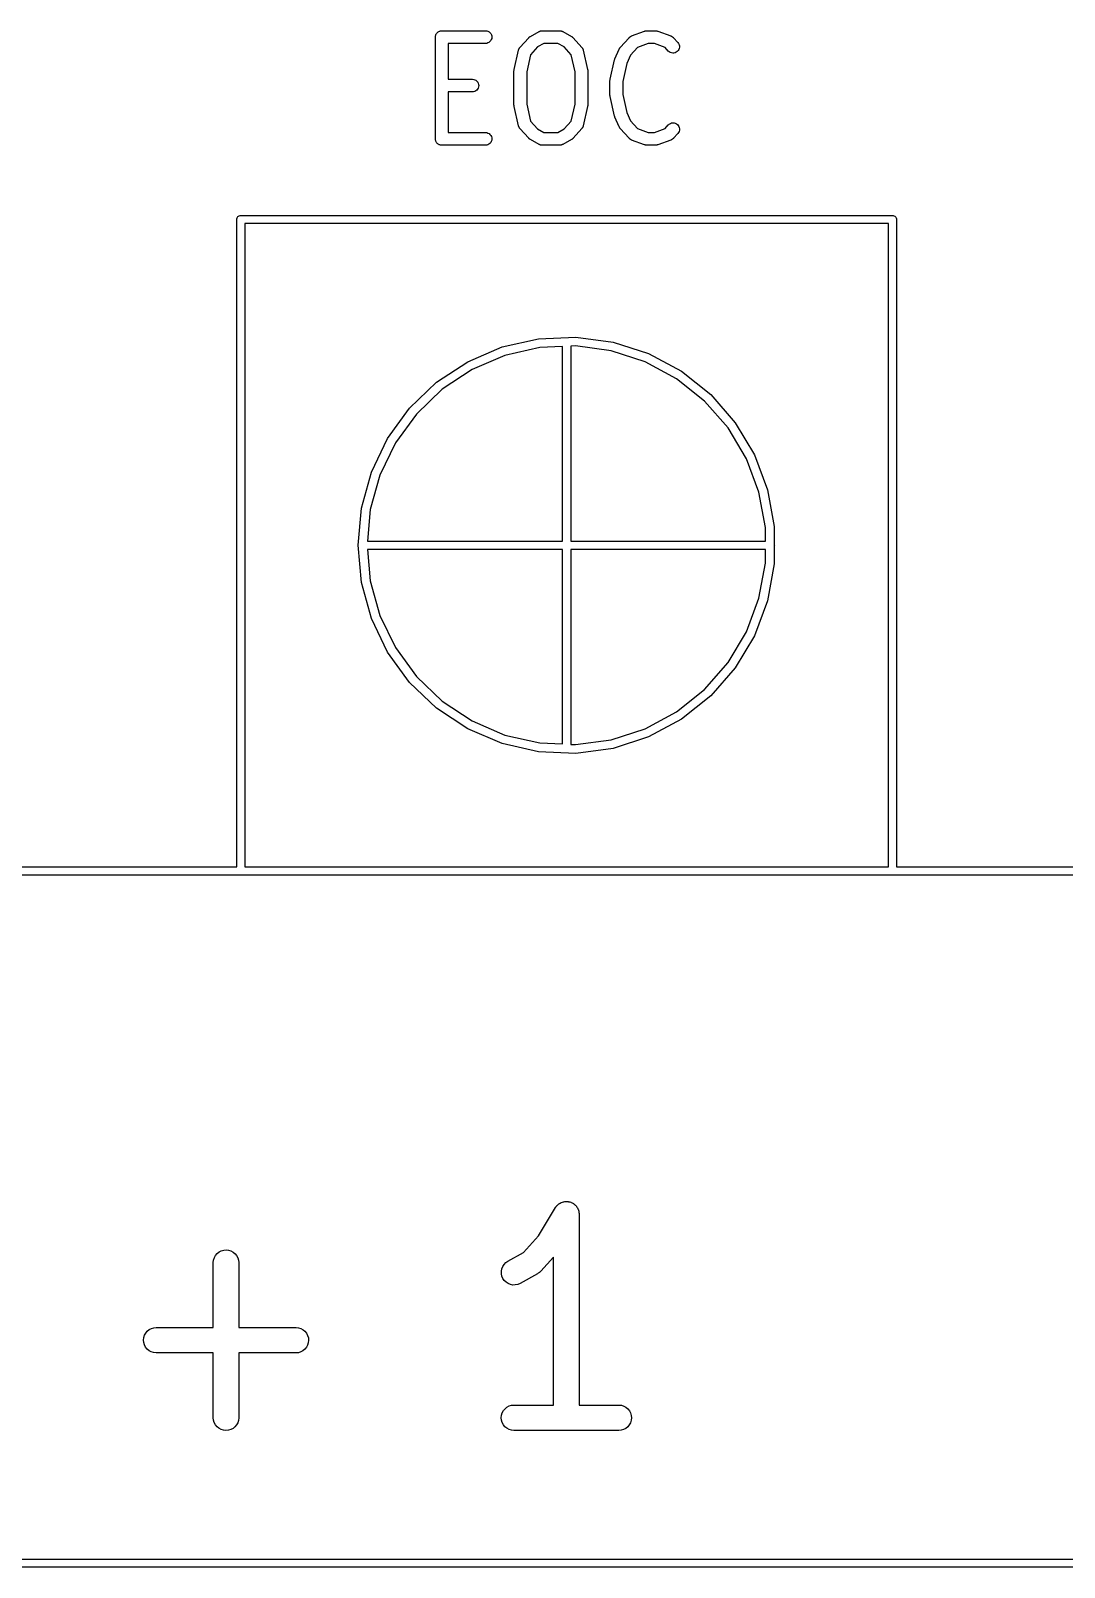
# Model space of a CAD drawing. Extents: x 17 to 118, y -205 to -5.
# Drawn here: x 66.76 to 92.14, y -204.78 to -167.04 of the extents above; entities that cross this region are included whole.
import ezdxf

# ---------------------------------------------------------------- set-up
doc = ezdxf.new("R2010")
doc.units = 0
doc.layers.add('BLACK', color=7, linetype='CONTINUOUS')

msp = doc.modelspace()

# ---------------------------------------------------------------- linework, layer by layer
at = {"layer": 'BLACK', "linetype": 'CONTINUOUS'}
for p, q in [((76.7017, -167.184), (76.7032, -167.17)), ((76.7032, -167.17), (76.7034, -167.169)), ((76.7034, -167.169), (76.7035, -167.169)), ((76.7035, -167.169), (76.7079, -167.155)), ((76.7079, -167.155), (76.7123, -167.141)), ((76.7123, -167.141), (76.7125, -167.14)), ((76.7125, -167.14), (76.7127, -167.14)), ((76.7127, -167.14), (76.7198, -167.127)), ((76.7198, -167.127), (76.7268, -167.114)), ((76.7268, -167.114), (76.7271, -167.113)), ((76.7271, -167.113), (76.7274, -167.113)), ((76.7274, -167.113), (76.7368, -167.102)), ((76.7368, -167.102), (76.7462, -167.09)), ((76.7462, -167.09), (76.7466, -167.09)), ((76.7466, -167.09), (76.747, -167.09)), ((76.747, -167.09), (76.7584, -167.08)), ((76.7584, -167.08), (76.7698, -167.071)), ((76.7698, -167.071), (76.7703, -167.071)), ((76.7703, -167.071), (76.7708, -167.07)), ((76.7708, -167.07), (76.7838, -167.064)), ((76.7838, -167.064), (76.7968, -167.057)), ((76.7968, -167.057), (76.7973, -167.057)), ((76.7973, -167.057), (76.7978, -167.056)), ((76.7978, -167.056), (76.8119, -167.052)), ((76.8119, -167.052), (76.826, -167.048)), ((76.826, -167.048), (76.8265, -167.048)), ((76.8265, -167.048), (76.827, -167.048)), ((76.827, -167.048), (76.8416, -167.046)), ((76.8416, -167.046), (76.8563, -167.045)), ((76.8563, -167.045), (77.9277, -167.045)), ((77.9277, -167.045), (77.9299, -167.045)), ((77.9299, -167.045), (77.9602, -167.048)), ((77.9602, -167.048), (77.9893, -167.058)), ((77.9893, -167.058), (78.016, -167.072)), ((78.016, -167.072), (78.0394, -167.092)), ((78.0394, -167.092), (78.0585, -167.116)), ((78.0585, -167.116), (78.0726, -167.143)), ((78.0726, -167.143), (78.0812, -167.172)), ((78.0812, -167.172), (78.084, -167.202)), ((79.0304, -167.184), (79.2447, -167.065)), ((79.2447, -167.065), (79.2466, -167.064)), ((79.2466, -167.064), (79.254, -167.061)), ((79.254, -167.061), (79.2611, -167.057)), ((79.2611, -167.057), (79.268, -167.055)), ((79.268, -167.055), (79.2748, -167.052)), ((79.2748, -167.052), (79.2826, -167.05)), ((79.2826, -167.05), (79.2902, -167.048)), ((79.2902, -167.048), (79.2975, -167.047)), ((79.2975, -167.047), (79.3047, -167.046)), ((79.3047, -167.046), (79.3126, -167.046)), ((79.3126, -167.046), (79.3206, -167.045)), ((79.3206, -167.045), (79.7492, -167.045)), ((79.7492, -167.045), (79.7513, -167.045)), ((79.7513, -167.045), (79.7593, -167.046)), ((79.7593, -167.046), (79.7673, -167.046)), ((79.7673, -167.046), (79.7744, -167.048)), ((79.7744, -167.048), (79.7817, -167.048)), ((79.7817, -167.048), (79.7893, -167.051)), ((79.7893, -167.051), (79.7971, -167.053)), ((79.7971, -167.053), (79.8038, -167.055)), ((79.8038, -167.055), (79.8107, -167.058)), ((79.8107, -167.058), (79.8177, -167.061)), ((79.8177, -167.061), (79.825, -167.065)), ((79.825, -167.065), (80.0393, -167.184)), ((81.5108, -167.176), (81.5163, -167.174)), ((81.5163, -167.174), (81.8378, -167.055)), ((81.8378, -167.055), (81.8398, -167.054)), ((81.8398, -167.054), (81.8508, -167.051)), ((81.8508, -167.051), (81.8617, -167.048)), ((81.8617, -167.048), (81.8656, -167.048)), ((81.8656, -167.048), (81.8694, -167.047)), ((81.8694, -167.047), (81.8807, -167.046)), ((81.8807, -167.046), (81.892, -167.045)), ((81.892, -167.045), (82.1063, -167.045)), ((82.1063, -167.045), (82.1085, -167.045)), ((82.1085, -167.045), (82.1198, -167.046)), ((82.1198, -167.046), (82.1311, -167.047)), ((82.1311, -167.047), (82.1349, -167.048)), ((82.1349, -167.048), (82.1388, -167.048)), ((82.1388, -167.048), (82.1496, -167.052)), ((82.1496, -167.052), (82.1606, -167.055)), ((82.1606, -167.055), (82.482, -167.174)), ((82.482, -167.174), (82.484, -167.175)), ((76.7001, -167.199), (76.7017, -167.184)), ((76.7001, -167.2), (76.7001, -167.199)), ((76.7001, -167.201), (76.7001, -167.2)), ((76.7001, -167.2), (76.7001, -167.2)), ((76.7001, -167.2), (76.7001, -167.2)), ((76.7001, -169.701), (76.7001, -167.201)), ((77.9277, -167.357), (77.0126, -167.357)), ((77.0126, -167.357), (77.0126, -168.235)), ((77.9581, -167.355), (77.9277, -167.357)), ((77.9873, -167.346), (77.9581, -167.355)), ((78.0142, -167.331), (77.9873, -167.346)), ((78.0378, -167.312), (78.0142, -167.331)), ((78.0573, -167.289), (78.0378, -167.312)), ((78.0718, -167.262), (78.0573, -167.289)), ((78.0808, -167.233), (78.0718, -167.262)), ((78.084, -167.202), (78.0808, -167.233)), ((78.6324, -168), (78.7396, -167.524)), ((78.7396, -167.524), (78.7401, -167.522)), ((78.7401, -167.522), (78.7428, -167.514)), ((78.7428, -167.514), (78.7448, -167.506)), ((78.7448, -167.506), (78.7478, -167.5)), ((78.7478, -167.5), (78.75, -167.493)), ((78.75, -167.493), (78.7542, -167.486)), ((78.7542, -167.486), (78.7578, -167.478)), ((78.7578, -167.478), (78.7619, -167.473)), ((78.7619, -167.473), (78.7654, -167.467)), ((78.7654, -167.467), (78.7709, -167.461)), ((78.7709, -167.461), (78.7759, -167.454)), ((78.7759, -167.454), (78.9902, -167.216)), ((78.9902, -167.216), (78.9916, -167.214)), ((78.9916, -167.214), (78.9987, -167.208)), ((78.9987, -167.208), (79.0053, -167.201)), ((79.0053, -167.201), (79.0101, -167.198)), ((79.0101, -167.198), (79.0144, -167.194)), ((79.0144, -167.194), (79.0226, -167.189)), ((79.0226, -167.189), (79.0304, -167.184)), ((79.205, -167.444), (79.0355, -167.633)), ((79.3611, -167.357), (79.205, -167.444)), ((79.7087, -167.357), (79.3611, -167.357)), ((79.8648, -167.444), (79.7087, -167.357)), ((80.0343, -167.633), (79.8648, -167.444)), ((80.0393, -167.184), (80.0412, -167.185)), ((80.0412, -167.185), (80.049, -167.19)), ((80.049, -167.19), (80.0571, -167.195)), ((80.0571, -167.195), (80.0614, -167.199)), ((80.0614, -167.199), (80.0661, -167.202)), ((80.0661, -167.202), (80.0726, -167.209)), ((80.0726, -167.209), (80.0796, -167.216)), ((80.0796, -167.216), (80.2939, -167.454)), ((80.2939, -167.454), (80.2953, -167.455)), ((80.2953, -167.455), (80.3002, -167.462)), ((80.3002, -167.462), (80.3056, -167.469)), ((80.3056, -167.469), (80.309, -167.475)), ((80.309, -167.475), (80.3131, -167.48)), ((80.3131, -167.48), (80.3165, -167.488)), ((80.3165, -167.488), (80.3206, -167.495)), ((80.3206, -167.495), (80.3228, -167.502)), ((80.3228, -167.502), (80.3257, -167.508)), ((80.3257, -167.508), (80.3276, -167.516)), ((80.3276, -167.516), (80.3302, -167.524)), ((80.3302, -167.524), (80.4373, -168)), ((81.1067, -167.732), (81.2138, -167.494)), ((81.2138, -167.494), (81.2147, -167.492)), ((81.2147, -167.492), (81.2187, -167.486)), ((81.2187, -167.486), (81.2221, -167.478)), ((81.2221, -167.478), (81.2265, -167.472)), ((81.2265, -167.472), (81.2303, -167.466)), ((81.2303, -167.466), (81.2355, -167.46)), ((81.2355, -167.46), (81.2402, -167.454)), ((81.2402, -167.454), (81.4545, -167.216)), ((81.4545, -167.216), (81.4559, -167.214)), ((81.4559, -167.214), (81.4605, -167.21)), ((81.4605, -167.21), (81.4646, -167.205)), ((81.4646, -167.205), (81.4719, -167.2)), ((81.4719, -167.2), (81.4787, -167.194)), ((81.4787, -167.194), (81.484, -167.191)), ((81.484, -167.191), (81.4889, -167.187)), ((81.661, -167.453), (81.4888, -167.645)), ((81.4889, -167.187), (81.4971, -167.183)), ((81.4971, -167.183), (81.505, -167.178)), ((81.505, -167.178), (81.5108, -167.176)), ((81.92, -167.357), (81.661, -167.453)), ((82.0783, -167.357), (81.92, -167.357)), ((82.3374, -167.453), (82.0783, -167.357)), ((82.4187, -167.544), (82.3374, -167.453)), ((82.4413, -167.564), (82.4187, -167.544)), ((82.484, -167.175), (82.4895, -167.177)), ((82.4895, -167.177), (82.4953, -167.179)), ((82.4953, -167.179), (82.5031, -167.184)), ((82.5031, -167.184), (82.5113, -167.188)), ((82.5113, -167.188), (82.5161, -167.192)), ((82.5161, -167.192), (82.5214, -167.195)), ((82.5214, -167.195), (82.5281, -167.201)), ((82.5281, -167.201), (82.5353, -167.207)), ((82.5353, -167.207), (82.5394, -167.212)), ((82.5394, -167.212), (82.5439, -167.216)), ((82.5439, -167.216), (82.651, -167.335)), ((82.6593, -167.534), (82.6386, -167.556)), ((82.651, -167.335), (82.6525, -167.336)), ((82.6525, -167.336), (82.6702, -167.361)), ((82.6753, -167.508), (82.6593, -167.534)), ((82.6702, -167.361), (82.6828, -167.389)), ((82.6859, -167.479), (82.6753, -167.508)), ((82.6828, -167.389), (82.6898, -167.419)), ((82.6908, -167.449), (82.6859, -167.479)), ((82.6898, -167.419), (82.6908, -167.449)), ((79.0355, -167.633), (78.9411, -168.052)), ((80.1286, -168.052), (80.0343, -167.633)), ((80.9896, -168.238), (81.0967, -167.762)), ((81.0967, -167.762), (81.0969, -167.761)), ((81.0969, -167.761), (81.0972, -167.76)), ((81.0969, -167.761), (81.0969, -167.761)), ((81.0969, -167.761), (81.0969, -167.761)), ((81.0972, -167.76), (81.102, -167.746)), ((81.102, -167.746), (81.1067, -167.732)), ((81.3981, -167.846), (81.2983, -168.29)), ((81.4888, -167.645), (81.3981, -167.846)), ((82.4673, -167.58), (82.4413, -167.564)), ((82.496, -167.591), (82.4673, -167.58)), ((82.5261, -167.595), (82.496, -167.591)), ((82.5566, -167.594), (82.5261, -167.595)), ((82.5862, -167.587), (82.5566, -167.594)), ((82.6139, -167.574), (82.5862, -167.587)), ((82.6386, -167.556), (82.6139, -167.574)), ((77.0126, -168.235), (77.6063, -168.235)), ((77.6063, -168.235), (77.6085, -168.235)), ((77.6085, -168.235), (77.6388, -168.239)), ((77.6388, -168.239), (77.6679, -168.248)), ((77.6679, -168.248), (77.6946, -168.263)), ((77.6946, -168.263), (77.7179, -168.282)), ((77.7179, -168.282), (77.7371, -168.306)), ((77.7371, -168.306), (77.7512, -168.333)), ((78.6286, -168.032), (78.6287, -168.031)), ((78.6286, -168.035), (78.6286, -168.032)), ((78.6286, -168.868), (78.6286, -168.035)), ((78.6287, -168.031), (78.6304, -168.016)), ((78.6287, -168.031), (78.6287, -168.031)), ((78.6304, -168.016), (78.632, -168.002)), ((78.632, -168.002), (78.6323, -168.001)), ((78.6323, -168.001), (78.6324, -168)), ((78.9411, -168.052), (78.9411, -168.851)), ((80.1286, -168.851), (80.1286, -168.052)), ((80.4373, -168), (80.4378, -168.002)), ((80.4378, -168.002), (80.4379, -168.003)), ((80.4379, -168.003), (80.4382, -168.004)), ((80.4382, -168.004), (80.4396, -168.018)), ((80.4396, -168.018), (80.4411, -168.033)), ((80.4411, -168.033), (80.441, -168.034)), ((80.441, -168.034), (80.4411, -168.035)), ((80.4411, -168.035), (80.4411, -168.868)), ((80.9858, -168.269), (80.9876, -168.254)), ((80.9859, -168.27), (80.9858, -168.269)), ((80.9858, -168.273), (80.9858, -168.27)), ((80.9858, -168.27), (80.9859, -168.27)), ((80.9858, -168.63), (80.9858, -168.273)), ((80.9876, -168.254), (80.9892, -168.24)), ((80.9892, -168.24), (80.9895, -168.239)), ((80.9895, -168.239), (80.9896, -168.238)), ((81.2983, -168.29), (81.2983, -168.612)), ((77.6063, -168.548), (77.0126, -168.548)), ((77.0126, -168.548), (77.0126, -169.545)), ((77.6367, -168.545), (77.6063, -168.548)), ((77.6659, -168.536), (77.6367, -168.545)), ((77.6928, -168.522), (77.6659, -168.536)), ((77.7164, -168.503), (77.6928, -168.522)), ((77.7358, -168.479), (77.7164, -168.503)), ((77.7503, -168.452), (77.7358, -168.479)), ((77.7594, -168.423), (77.7503, -168.452)), ((77.7512, -168.333), (77.7598, -168.362)), ((77.7626, -168.393), (77.7594, -168.423)), ((77.7598, -168.362), (77.7626, -168.393)), ((80.9859, -168.631), (80.9858, -168.63)), ((80.9858, -168.632), (80.9859, -168.631)), ((80.9874, -168.646), (80.9858, -168.632)), ((80.9887, -168.66), (80.9874, -168.646)), ((80.989, -168.661), (80.9887, -168.66)), ((80.9891, -168.662), (80.989, -168.661)), ((80.9896, -168.664), (80.9891, -168.662)), ((81.0967, -169.14), (80.9896, -168.664)), ((81.2983, -168.612), (81.3981, -169.056)), ((78.6287, -168.869), (78.6286, -168.868)), ((78.6286, -168.87), (78.6287, -168.869)), ((78.6302, -168.884), (78.6286, -168.87)), ((78.6316, -168.898), (78.6302, -168.884)), ((78.6319, -168.899), (78.6316, -168.898)), ((78.632, -168.9), (78.6319, -168.899)), ((78.6324, -168.902), (78.632, -168.9)), ((78.7396, -169.378), (78.6324, -168.902)), ((78.9411, -168.851), (79.0355, -169.27)), ((80.0343, -169.27), (80.1286, -168.851)), ((80.4373, -168.902), (80.3302, -169.378)), ((80.4374, -168.901), (80.4373, -168.902)), ((80.4377, -168.9), (80.4374, -168.901)), ((80.4393, -168.886), (80.4377, -168.9)), ((80.4411, -168.872), (80.4393, -168.886)), ((80.4411, -168.87), (80.441, -168.871)), ((80.441, -168.871), (80.4411, -168.872)), ((80.4411, -168.868), (80.4411, -168.87)), ((81.3981, -169.056), (81.4888, -169.258)), ((78.7422, -169.386), (78.7396, -169.378)), ((78.7441, -169.394), (78.7422, -169.386)), ((78.747, -169.401), (78.7441, -169.394)), ((78.7491, -169.407), (78.747, -169.401)), ((78.7532, -169.415), (78.7491, -169.407)), ((78.7567, -169.422), (78.7532, -169.415)), ((78.7607, -169.428), (78.7567, -169.422)), ((78.7642, -169.434), (78.7607, -169.428)), ((78.7696, -169.44), (78.7642, -169.434)), ((79.0355, -169.27), (79.205, -169.458)), ((79.8648, -169.458), (80.0343, -169.27)), ((80.3043, -169.436), (80.2988, -169.442)), ((80.3078, -169.43), (80.3043, -169.436)), ((80.312, -169.424), (80.3078, -169.43)), ((80.3155, -169.417), (80.312, -169.424)), ((80.3197, -169.409), (80.3155, -169.417)), ((80.322, -169.403), (80.3197, -169.409)), ((80.3249, -169.396), (80.322, -169.403)), ((80.327, -169.388), (80.3249, -169.396)), ((80.3297, -169.381), (80.327, -169.388)), ((80.3302, -169.378), (80.3297, -169.381)), ((81.1013, -169.154), (81.0967, -169.14)), ((81.1058, -169.168), (81.1013, -169.154)), ((81.1063, -169.169), (81.1058, -169.168)), ((81.1067, -169.17), (81.1063, -169.169)), ((81.1063, -169.169), (81.1063, -169.169)), ((81.1063, -169.169), (81.1063, -169.169)), ((81.2138, -169.408), (81.1067, -169.17)), ((81.2177, -169.415), (81.2138, -169.408)), ((81.221, -169.422), (81.2177, -169.415)), ((81.2253, -169.428), (81.221, -169.422)), ((81.229, -169.435), (81.2253, -169.428)), ((81.2341, -169.441), (81.229, -169.435)), ((81.4888, -169.258), (81.661, -169.449)), ((82.3374, -169.449), (82.4187, -169.359)), ((82.4187, -169.359), (82.4202, -169.357)), ((82.4202, -169.357), (82.443, -169.337)), ((82.443, -169.337), (82.4693, -169.321)), ((82.4693, -169.321), (82.4981, -169.311)), ((82.4981, -169.311), (82.5283, -169.307)), ((82.5283, -169.307), (82.5587, -169.309)), ((82.5587, -169.309), (82.5883, -169.316)), ((82.5883, -169.316), (82.6158, -169.329)), ((82.6158, -169.329), (82.6402, -169.348)), ((82.6402, -169.348), (82.6606, -169.37)), ((82.6606, -169.37), (82.6762, -169.397)), ((82.6762, -169.397), (82.6865, -169.425)), ((82.6865, -169.425), (82.6909, -169.455)), ((76.7015, -169.716), (76.7001, -169.701)), ((76.7028, -169.731), (76.7015, -169.716)), ((76.703, -169.731), (76.7028, -169.731)), ((76.703, -169.732), (76.703, -169.731)), ((76.7073, -169.746), (76.703, -169.732)), ((76.7114, -169.76), (76.7073, -169.746)), ((76.7117, -169.76), (76.7114, -169.76)), ((76.7118, -169.761), (76.7117, -169.76)), ((76.7188, -169.774), (76.7118, -169.761)), ((76.7256, -169.787), (76.7188, -169.774)), ((76.7259, -169.787), (76.7256, -169.787)), ((76.7262, -169.788), (76.7259, -169.787)), ((76.7355, -169.799), (76.7262, -169.788)), ((76.7447, -169.811), (76.7355, -169.799)), ((76.7451, -169.811), (76.7447, -169.811)), ((76.7454, -169.811), (76.7451, -169.811)), ((76.7568, -169.821), (76.7454, -169.811)), ((77.0126, -169.545), (77.9277, -169.545)), ((77.9277, -169.545), (77.9299, -169.545)), ((77.9299, -169.545), (77.9602, -169.548)), ((77.9602, -169.548), (77.9893, -169.558)), ((77.9893, -169.558), (78.016, -169.572)), ((78.0378, -169.812), (78.0142, -169.831)), ((78.016, -169.572), (78.0394, -169.592)), ((78.0573, -169.789), (78.0378, -169.812)), ((78.0394, -169.592), (78.0585, -169.616)), ((78.0718, -169.762), (78.0573, -169.789)), ((78.0585, -169.616), (78.0726, -169.643)), ((78.0808, -169.733), (78.0718, -169.762)), ((78.0726, -169.643), (78.0812, -169.672)), ((78.084, -169.702), (78.0808, -169.733)), ((78.0812, -169.672), (78.084, -169.702)), ((78.7744, -169.447), (78.7696, -169.44)), ((78.7759, -169.449), (78.7744, -169.447)), ((78.9902, -169.687), (78.7759, -169.449)), ((78.9972, -169.693), (78.9902, -169.687)), ((79.0037, -169.7), (78.9972, -169.693)), ((79.0084, -169.703), (79.0037, -169.7)), ((79.0127, -169.707), (79.0084, -169.703)), ((79.0208, -169.712), (79.0127, -169.707)), ((79.0285, -169.718), (79.0208, -169.712)), ((79.0304, -169.719), (79.0285, -169.718)), ((79.2447, -169.838), (79.0304, -169.719)), ((79.205, -169.458), (79.3611, -169.545)), ((79.3611, -169.545), (79.7087, -169.545)), ((79.7087, -169.545), (79.8648, -169.458)), ((80.0393, -169.719), (79.825, -169.838)), ((80.0471, -169.713), (80.0393, -169.719)), ((80.0553, -169.709), (80.0471, -169.713)), ((80.0597, -169.705), (80.0553, -169.709)), ((80.0644, -169.701), (80.0597, -169.705)), ((80.071, -169.695), (80.0644, -169.701)), ((80.0781, -169.688), (80.071, -169.695)), ((80.0796, -169.687), (80.0781, -169.688)), ((80.2939, -169.449), (80.0796, -169.687)), ((80.2988, -169.442), (80.2939, -169.449)), ((81.2387, -169.447), (81.2341, -169.441)), ((81.2402, -169.449), (81.2387, -169.447)), ((81.4545, -169.687), (81.2402, -169.449)), ((81.459, -169.691), (81.4545, -169.687)), ((81.463, -169.695), (81.459, -169.691)), ((81.4702, -169.701), (81.463, -169.695)), ((81.477, -169.707), (81.4702, -169.701)), ((81.4822, -169.71), (81.477, -169.707)), ((81.487, -169.714), (81.4822, -169.71)), ((81.4952, -169.718), (81.487, -169.714)), ((81.5031, -169.723), (81.4952, -169.718)), ((81.5088, -169.725), (81.5031, -169.723)), ((81.5143, -169.728), (81.5088, -169.725)), ((81.5163, -169.729), (81.5143, -169.728)), ((81.8378, -169.848), (81.5163, -169.729)), ((81.661, -169.449), (81.92, -169.545)), ((81.92, -169.545), (82.0783, -169.545)), ((82.0783, -169.545), (82.3374, -169.449)), ((82.482, -169.729), (82.1606, -169.848)), ((82.4875, -169.726), (82.482, -169.729)), ((82.4933, -169.724), (82.4875, -169.726)), ((82.5012, -169.719), (82.4933, -169.724)), ((82.5094, -169.715), (82.5012, -169.719)), ((82.5143, -169.712), (82.5094, -169.715)), ((82.5196, -169.709), (82.5143, -169.712)), ((82.5265, -169.702), (82.5196, -169.709)), ((82.5337, -169.697), (82.5265, -169.702)), ((82.5378, -169.692), (82.5337, -169.697)), ((82.5424, -169.688), (82.5378, -169.692)), ((82.5439, -169.687), (82.5424, -169.688)), ((82.651, -169.568), (82.5439, -169.687)), ((82.6691, -169.543), (82.651, -169.568)), ((82.6821, -169.516), (82.6691, -169.543)), ((82.6895, -169.486), (82.6821, -169.516)), ((82.6909, -169.455), (82.6895, -169.486)), ((76.768, -169.83), (76.7568, -169.821)), ((76.7685, -169.83), (76.768, -169.83)), ((76.7689, -169.831), (76.7685, -169.83)), ((76.7819, -169.838), (76.7689, -169.831)), ((76.7948, -169.845), (76.7819, -169.838)), ((76.7953, -169.845), (76.7948, -169.845)), ((76.7958, -169.845), (76.7953, -169.845)), ((76.8098, -169.85), (76.7958, -169.845)), ((76.8238, -169.854), (76.8098, -169.85)), ((76.8244, -169.854), (76.8238, -169.854)), ((76.8249, -169.854), (76.8244, -169.854)), ((76.8395, -169.856), (76.8249, -169.854)), ((76.8541, -169.857), (76.8395, -169.856)), ((76.8552, -169.857), (76.8541, -169.857)), ((76.8553, -169.857), (76.8552, -169.857)), ((76.8552, -169.857), (76.8552, -169.857)), ((76.8563, -169.857), (76.8553, -169.857)), ((77.9277, -169.857), (76.8563, -169.857)), ((77.9581, -169.855), (77.9277, -169.857)), ((77.9873, -169.846), (77.9581, -169.855)), ((78.0142, -169.831), (77.9873, -169.846)), ((79.252, -169.841), (79.2447, -169.838)), ((79.259, -169.845), (79.252, -169.841)), ((79.266, -169.847), (79.259, -169.845)), ((79.2727, -169.85), (79.266, -169.847)), ((79.2805, -169.852), (79.2727, -169.85)), ((79.2881, -169.854), (79.2805, -169.852)), ((79.2954, -169.855), (79.2881, -169.854)), ((79.3025, -169.856), (79.2954, -169.855)), ((79.3105, -169.857), (79.3025, -169.856)), ((79.3184, -169.857), (79.3105, -169.857)), ((79.3206, -169.857), (79.3184, -169.857)), ((79.7492, -169.857), (79.3206, -169.857)), ((79.7571, -169.857), (79.7492, -169.857)), ((79.7651, -169.857), (79.7571, -169.857)), ((79.7723, -169.855), (79.7651, -169.857)), ((79.7795, -169.855), (79.7723, -169.855)), ((79.7872, -169.852), (79.7795, -169.855)), ((79.795, -169.851), (79.7872, -169.852)), ((79.8017, -169.848), (79.795, -169.851)), ((79.8087, -169.846), (79.8017, -169.848)), ((79.8158, -169.842), (79.8087, -169.846)), ((79.8231, -169.839), (79.8158, -169.842)), ((79.825, -169.838), (79.8231, -169.839)), ((81.8487, -169.851), (81.8378, -169.848)), ((81.8595, -169.854), (81.8487, -169.851)), ((81.8634, -169.855), (81.8595, -169.854)), ((81.8672, -169.856), (81.8634, -169.855)), ((81.8786, -169.856), (81.8672, -169.856)), ((81.8898, -169.857), (81.8786, -169.856)), ((81.892, -169.857), (81.8898, -169.857)), ((82.1063, -169.857), (81.892, -169.857)), ((82.1176, -169.856), (82.1063, -169.857)), ((82.1289, -169.856), (82.1176, -169.856)), ((82.1328, -169.855), (82.1289, -169.856)), ((82.1367, -169.855), (82.1328, -169.855)), ((82.1475, -169.851), (82.1367, -169.855)), ((82.1585, -169.849), (82.1475, -169.851)), ((82.1606, -169.848), (82.1585, -169.849)), ((71.8212, -171.682), (71.8232, -171.662)), ((71.8217, -171.687), (71.8212, -171.682)), ((71.8217, -187.582), (71.8217, -171.687)), ((71.8232, -171.662), (71.8289, -171.643)), ((71.8289, -171.643), (71.8382, -171.626)), ((71.8382, -171.626), (71.8507, -171.611)), ((71.8507, -171.611), (71.8659, -171.598)), ((71.8659, -171.598), (71.8833, -171.589)), ((71.8833, -171.589), (71.9021, -171.583)), ((71.9021, -171.583), (71.9168, -171.582)), ((71.9168, -171.582), (71.9217, -171.581)), ((71.9217, -171.581), (71.9266, -171.582)), ((71.9266, -171.582), (87.9168, -171.582)), ((87.9168, -171.582), (87.9217, -171.581)), ((87.9217, -171.581), (87.9266, -171.582)), ((87.9266, -171.582), (87.9413, -171.583)), ((87.9413, -171.583), (87.9602, -171.589)), ((87.9602, -171.589), (87.9775, -171.598)), ((87.9775, -171.598), (87.9928, -171.611)), ((87.9928, -171.611), (88.0053, -171.626)), ((88.0053, -171.626), (88.0146, -171.643)), ((88.0146, -171.643), (88.0203, -171.662)), ((88.0203, -171.662), (88.0222, -171.682)), ((88.0222, -171.682), (88.0217, -171.687)), ((88.0217, -171.687), (88.0217, -187.582)), ((72.0217, -171.782), (72.0217, -187.582)), ((87.8217, -171.782), (72.0217, -171.782)), ((87.8217, -187.582), (87.8217, -171.782)), ((78.3396, -174.812), (79.2344, -174.608)), ((79.2344, -174.608), (80.1514, -174.567)), ((80.1514, -174.567), (81.061, -174.69)), ((81.061, -174.69), (81.934, -174.974)), ((77.4955, -175.173), (78.3396, -174.812)), ((78.4075, -175.021), (77.5998, -175.367)), ((79.264, -174.826), (78.4075, -175.021)), ((79.8217, -174.801), (79.264, -174.826)), ((79.8217, -179.582), (79.8217, -174.801)), ((80.1416, -174.787), (80.0217, -174.792)), ((80.0217, -174.792), (80.0217, -179.582)), ((81.0121, -174.904), (80.1416, -174.787)), ((81.8475, -175.176), (81.0121, -174.904)), ((81.934, -174.974), (82.7423, -175.409)), ((76.7295, -175.679), (77.4955, -175.173)), ((77.5998, -175.367), (76.8666, -175.851)), ((82.6211, -175.592), (81.8475, -175.176)), ((82.7423, -175.409), (83.46, -175.981)), ((76.066, -176.313), (76.7295, -175.679)), ((76.8666, -175.851), (76.2317, -176.458)), ((83.3079, -176.14), (82.6211, -175.592)), ((83.8859, -176.801), (83.3079, -176.14)), ((83.46, -175.981), (84.0639, -176.672)), ((75.5265, -177.056), (76.066, -176.313)), ((76.2317, -176.458), (75.7153, -177.168)), ((84.3365, -177.556), (83.8859, -176.801)), ((84.0639, -176.672), (84.5347, -177.46)), ((75.1282, -177.883), (75.5265, -177.056)), ((75.7153, -177.168), (75.3342, -177.96)), ((84.6451, -178.378), (84.3365, -177.556)), ((84.5347, -177.46), (84.8572, -178.32)), ((74.884, -178.767), (75.1282, -177.883)), ((75.3342, -177.96), (75.1005, -178.807)), ((84.802, -179.242), (84.6451, -178.378)), ((84.8572, -178.32), (85.0211, -179.223)), ((74.8017, -179.682), (74.884, -178.767)), ((75.1005, -178.807), (75.0307, -179.582)), ((84.802, -179.582), (84.802, -179.242)), ((85.0211, -179.223), (85.0211, -179.671)), ((75.0307, -179.582), (79.8217, -179.582)), ((80.0217, -179.582), (84.802, -179.582)), ((74.884, -180.596), (74.8017, -179.682)), ((75.0307, -179.782), (75.1005, -180.557)), ((79.8217, -179.782), (75.0307, -179.782)), ((79.8217, -184.562), (79.8217, -179.782)), ((80.0217, -179.782), (80.0217, -184.571)), ((84.802, -179.782), (80.0217, -179.782)), ((84.802, -180.121), (84.802, -179.782)), ((85.0211, -179.671), (85.0222, -179.682)), ((85.0222, -179.682), (85.0211, -179.693)), ((85.0211, -179.693), (85.0211, -180.141)), ((84.6451, -180.985), (84.802, -180.121)), ((85.0211, -180.141), (84.8572, -181.044)), ((75.1282, -181.481), (74.884, -180.596)), ((75.1005, -180.557), (75.3342, -181.403)), ((84.3365, -181.808), (84.6451, -180.985)), ((84.8572, -181.044), (84.5347, -181.903)), ((75.5265, -182.308), (75.1282, -181.481)), ((75.3342, -181.403), (75.7153, -182.195)), ((83.8859, -182.562), (84.3365, -181.808)), ((75.7153, -182.195), (76.2317, -182.906)), ((84.5347, -181.903), (84.0639, -182.691)), ((76.066, -183.05), (75.5265, -182.308)), ((83.3079, -183.223), (83.8859, -182.562)), ((76.2317, -182.906), (76.8666, -183.513)), ((84.0639, -182.691), (83.46, -183.382)), ((76.7295, -183.685), (76.066, -183.05)), ((82.6211, -183.771), (83.3079, -183.223)), ((83.46, -183.382), (82.7423, -183.955)), ((77.4955, -184.19), (76.7295, -183.685)), ((76.8666, -183.513), (77.5998, -183.997)), ((81.8475, -184.187), (82.6211, -183.771)), ((77.5998, -183.997), (78.4075, -184.342)), ((82.7423, -183.955), (81.934, -184.39)), ((78.3396, -184.551), (77.4955, -184.19)), ((78.4075, -184.342), (79.264, -184.537)), ((80.1416, -184.577), (81.0121, -184.459)), ((81.0121, -184.459), (81.8475, -184.187)), ((81.934, -184.39), (81.061, -184.673)), ((79.2344, -184.755), (78.3396, -184.551)), ((80.1514, -184.796), (79.2344, -184.755)), ((79.264, -184.537), (79.8217, -184.562)), ((80.0217, -184.571), (80.1416, -184.577)), ((81.061, -184.673), (80.1514, -184.796)), ((71.9168, -187.782), (62.9266, -187.782)), ((63.0217, -187.582), (71.8217, -187.582)), ((71.9217, -187.782), (71.9168, -187.782)), ((71.9266, -187.782), (71.9217, -187.782)), ((87.9168, -187.782), (71.9266, -187.782)), ((72.0217, -187.582), (87.8217, -187.582)), ((87.9217, -187.782), (87.9168, -187.782)), ((87.9266, -187.782), (87.9217, -187.782)), ((96.9168, -187.782), (87.9266, -187.782)), ((88.0217, -187.582), (96.8217, -187.582)), ((79.7323, -195.857), (79.7385, -195.853)), ((79.7385, -195.853), (79.7441, -195.849)), ((79.7441, -195.849), (79.7648, -195.838)), ((79.7648, -195.838), (79.7849, -195.826)), ((79.7849, -195.826), (79.7918, -195.824)), ((79.7918, -195.824), (79.7982, -195.82)), ((79.7982, -195.82), (79.8205, -195.814)), ((79.8205, -195.814), (79.8426, -195.806)), ((79.8426, -195.806), (79.8497, -195.805)), ((79.8497, -195.805), (79.8567, -195.803)), ((79.8567, -195.803), (79.8799, -195.801)), ((79.8799, -195.801), (79.903, -195.798)), ((79.903, -195.798), (79.9102, -195.798)), ((79.9102, -195.798), (79.9174, -195.798)), ((79.9174, -195.798), (79.9406, -195.8)), ((79.9406, -195.8), (79.9639, -195.801)), ((79.9639, -195.801), (79.9709, -195.803)), ((79.9709, -195.803), (79.9781, -195.804)), ((79.9781, -195.804), (80.0003, -195.811)), ((80.0003, -195.811), (80.0229, -195.817)), ((80.0229, -195.817), (80.0294, -195.82)), ((80.0294, -195.82), (80.0363, -195.822)), ((80.0363, -195.822), (80.0568, -195.833)), ((80.0568, -195.833), (80.0779, -195.843)), ((80.0779, -195.843), (80.0836, -195.848)), ((80.0836, -195.848), (80.09, -195.851)), ((80.09, -195.851), (80.108, -195.866)), ((79.2342, -196.638), (79.6472, -195.949)), ((79.6472, -195.949), (79.6495, -195.946)), ((79.6495, -195.946), (79.6539, -195.94)), ((79.6539, -195.94), (79.6574, -195.933)), ((79.6574, -195.933), (79.6724, -195.916)), ((79.6724, -195.916), (79.6865, -195.897)), ((79.6865, -195.897), (79.6919, -195.892)), ((79.6919, -195.892), (79.6966, -195.887)), ((79.6966, -195.887), (79.7148, -195.872)), ((79.7148, -195.872), (79.7323, -195.857)), ((80.108, -195.866), (80.1266, -195.88)), ((80.1266, -195.88), (80.1314, -195.885)), ((80.1314, -195.885), (80.137, -195.89)), ((80.137, -195.89), (80.1517, -195.908)), ((80.1517, -195.908), (80.1673, -195.925)), ((80.1673, -195.925), (80.1709, -195.932)), ((80.1709, -195.932), (80.1755, -195.937)), ((80.1755, -195.937), (80.1865, -195.958)), ((80.1865, -195.958), (80.1984, -195.978)), ((80.1984, -195.978), (80.2008, -195.985)), ((80.2008, -195.985), (80.2041, -195.991)), ((80.2041, -195.991), (80.2109, -196.013)), ((80.2109, -196.013), (80.2186, -196.035)), ((80.2186, -196.035), (80.2197, -196.042)), ((80.2197, -196.042), (80.2218, -196.049)), ((80.2218, -196.049), (80.224, -196.073)), ((80.224, -196.073), (80.2274, -196.096)), ((80.2274, -196.096), (80.227, -196.103)), ((80.227, -196.103), (80.2277, -196.11)), ((80.2277, -196.11), (80.2277, -200.798)), ((78.8607, -197.053), (79.2342, -196.638)), ((71.2456, -197.296), (71.2524, -197.236)), ((71.2456, -197.301), (71.2456, -197.296)), ((71.2456, -198.893), (71.2456, -197.301)), ((71.2524, -197.236), (71.2708, -197.177)), ((71.2708, -197.177), (71.3002, -197.124)), ((71.3002, -197.124), (71.3394, -197.077)), ((71.3394, -197.077), (71.387, -197.039)), ((71.387, -197.039), (71.441, -197.011)), ((71.441, -197.011), (71.4995, -196.994)), ((71.4995, -196.994), (71.5603, -196.988)), ((71.5603, -196.988), (71.6209, -196.994)), ((71.6209, -196.994), (71.6792, -197.012)), ((71.6792, -197.012), (71.7328, -197.041)), ((71.7328, -197.041), (71.7798, -197.08)), ((71.7798, -197.08), (71.8184, -197.128)), ((71.8184, -197.128), (71.847, -197.181)), ((71.847, -197.181), (71.8646, -197.24)), ((71.8646, -197.24), (71.8706, -197.301)), ((71.8706, -197.301), (71.8706, -198.893)), ((78.3519, -197.395), (78.3851, -197.344)), ((78.3851, -197.344), (78.4276, -197.3)), ((78.4276, -197.3), (78.4777, -197.265)), ((78.4777, -197.265), (78.8607, -197.053)), ((79.6027, -197.163), (79.2904, -197.51)), ((79.6027, -200.798), (79.6027, -197.163)), ((78.3182, -197.512), (78.3293, -197.452)), ((78.3189, -197.573), (78.3182, -197.512)), ((78.3314, -197.632), (78.3189, -197.573)), ((78.3293, -197.452), (78.3519, -197.395)), ((78.3553, -197.688), (78.3314, -197.632)), ((78.3896, -197.739), (78.3553, -197.688)), ((78.4331, -197.782), (78.3896, -197.739)), ((79.2098, -197.574), (78.7813, -197.812)), ((79.2255, -197.563), (79.2098, -197.574)), ((79.2418, -197.553), (79.2255, -197.563)), ((79.2505, -197.546), (79.2418, -197.553)), ((79.26, -197.539), (79.2505, -197.546)), ((79.2732, -197.525), (79.26, -197.539)), ((79.2874, -197.513), (79.2732, -197.525)), ((79.2904, -197.51), (79.2874, -197.513)), ((78.484, -197.815), (78.4331, -197.782)), ((78.5405, -197.838), (78.484, -197.815)), ((78.6004, -197.85), (78.5405, -197.838)), ((78.6614, -197.849), (78.6004, -197.85)), ((78.7212, -197.837), (78.6614, -197.849)), ((78.7774, -197.814), (78.7212, -197.837)), ((78.7813, -197.812), (78.7774, -197.814)), ((69.5313, -199.203), (69.5377, -199.142)), ((69.5368, -199.264), (69.5313, -199.203)), ((69.5377, -199.142), (69.5557, -199.084)), ((69.5557, -199.084), (69.5847, -199.031)), ((69.5847, -199.031), (69.6236, -198.984)), ((69.6236, -198.984), (69.6709, -198.945)), ((69.6709, -198.945), (69.7247, -198.916)), ((69.7247, -198.916), (69.7831, -198.899)), ((69.7831, -198.899), (69.8438, -198.893)), ((69.8438, -198.893), (71.2456, -198.893)), ((71.8706, -198.893), (73.2724, -198.893)), ((73.2724, -198.893), (73.2767, -198.893)), ((73.2767, -198.893), (73.3373, -198.9)), ((73.3373, -198.9), (73.3955, -198.918)), ((73.3955, -198.918), (73.4489, -198.947)), ((73.4489, -198.947), (73.4956, -198.987)), ((73.4956, -198.987), (73.5338, -199.034)), ((73.5338, -199.034), (73.5621, -199.088)), ((73.5621, -199.088), (73.5793, -199.147)), ((73.5849, -199.207), (73.5785, -199.268)), ((73.5793, -199.147), (73.5849, -199.207)), ((69.554, -199.322), (69.5368, -199.264)), ((69.5823, -199.376), (69.554, -199.322)), ((69.6205, -199.424), (69.5823, -199.376)), ((69.6672, -199.463), (69.6205, -199.424)), ((69.7207, -199.493), (69.6672, -199.463)), ((69.7788, -199.511), (69.7207, -199.493)), ((69.8394, -199.518), (69.7788, -199.511)), ((69.8438, -199.518), (69.8394, -199.518)), ((71.2456, -199.518), (69.8438, -199.518)), ((71.2456, -201.11), (71.2456, -199.518)), ((73.2724, -199.518), (71.8706, -199.518)), ((71.8706, -199.518), (71.8706, -201.11)), ((73.3331, -199.512), (73.2724, -199.518)), ((73.3914, -199.494), (73.3331, -199.512)), ((73.4453, -199.466), (73.3914, -199.494)), ((73.4926, -199.427), (73.4453, -199.466)), ((73.5314, -199.38), (73.4926, -199.427)), ((73.5604, -199.326), (73.5314, -199.38)), ((73.5785, -199.268), (73.5604, -199.326)), ((71.2515, -201.171), (71.2456, -201.11)), ((71.8705, -201.114), (71.8637, -201.175)), ((71.8706, -201.11), (71.8705, -201.114)), ((78.317, -201.108), (78.3234, -201.047)), ((78.3225, -201.169), (78.317, -201.108)), ((78.3234, -201.047), (78.3414, -200.989)), ((78.3414, -200.989), (78.3704, -200.935)), ((78.3704, -200.935), (78.4093, -200.888)), ((78.4093, -200.888), (78.4566, -200.85)), ((78.4566, -200.85), (78.5104, -200.821)), ((78.5104, -200.821), (78.5688, -200.804)), ((78.5688, -200.804), (78.6295, -200.798)), ((78.6295, -200.798), (79.6027, -200.798)), ((80.2277, -200.798), (81.2009, -200.798)), ((81.2009, -200.798), (81.2053, -200.798)), ((81.2053, -200.798), (81.2659, -200.804)), ((81.2659, -200.804), (81.324, -200.823)), ((81.324, -200.823), (81.3775, -200.852)), ((81.3775, -200.852), (81.4242, -200.891)), ((81.4242, -200.891), (81.4624, -200.939)), ((81.4624, -200.939), (81.4907, -200.993)), ((81.4907, -200.993), (81.5079, -201.051)), ((81.5134, -201.112), (81.507, -201.173)), ((81.5079, -201.051), (81.5134, -201.112)), ((71.2692, -201.229), (71.2515, -201.171)), ((71.2978, -201.283), (71.2692, -201.229)), ((71.3363, -201.33), (71.2978, -201.283)), ((71.3833, -201.369), (71.3363, -201.33)), ((71.437, -201.398), (71.3833, -201.369)), ((71.4952, -201.416), (71.437, -201.398)), ((71.5559, -201.423), (71.4952, -201.416)), ((71.6166, -201.417), (71.5559, -201.423)), ((71.6751, -201.4), (71.6166, -201.417)), ((71.7292, -201.372), (71.6751, -201.4)), ((71.7767, -201.333), (71.7292, -201.372)), ((71.8159, -201.287), (71.7767, -201.333)), ((71.8453, -201.233), (71.8159, -201.287)), ((71.8637, -201.175), (71.8453, -201.233)), ((78.3398, -201.227), (78.3225, -201.169)), ((78.368, -201.281), (78.3398, -201.227)), ((78.4062, -201.329), (78.368, -201.281)), ((78.453, -201.368), (78.4062, -201.329)), ((78.5064, -201.397), (78.453, -201.368)), ((78.5645, -201.416), (78.5064, -201.397)), ((78.6251, -201.423), (78.5645, -201.416)), ((78.6295, -201.423), (78.6251, -201.423)), ((81.2009, -201.423), (78.6295, -201.423)), ((81.2616, -201.417), (81.2009, -201.423)), ((81.32, -201.399), (81.2616, -201.417)), ((81.3739, -201.37), (81.32, -201.399)), ((81.4211, -201.332), (81.3739, -201.37)), ((81.46, -201.285), (81.4211, -201.332)), ((81.489, -201.231), (81.46, -201.285)), ((81.507, -201.173), (81.489, -201.231)), ((117.417, -204.782), (17.4266, -204.782)), ((17.5217, -204.582), (117.322, -204.582))]:
    msp.add_line(p, q, dxfattribs=at)

doc.saveas('drawing.dxf')
